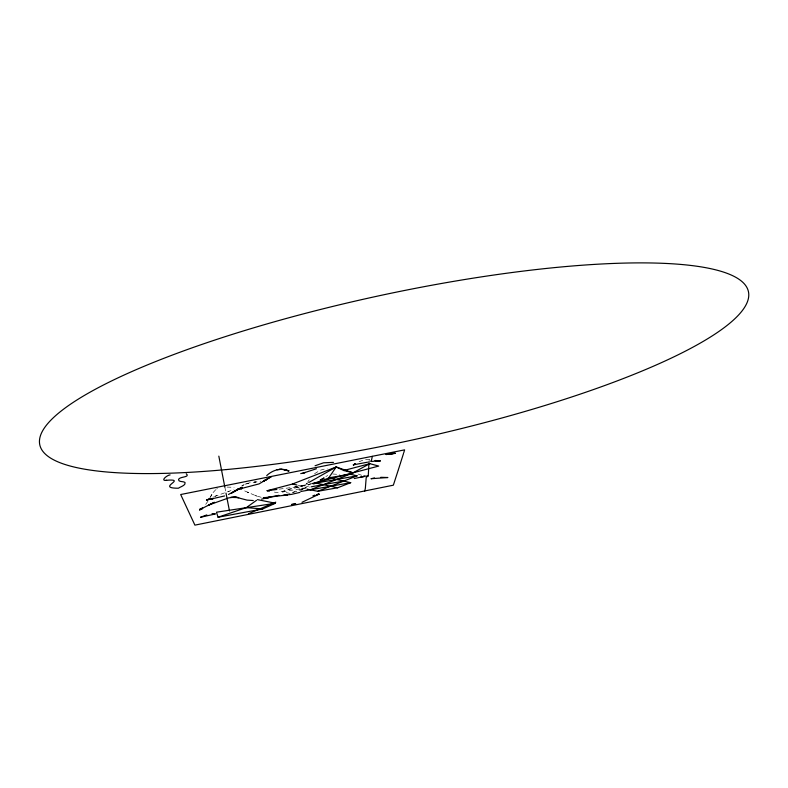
<?xml version="1.0" encoding="UTF-8"?>
<svg xmlns="http://www.w3.org/2000/svg" width="788" height="788" viewBox="0 0 788 788"><rect width="100%" height="100%" fill="white"/><g stroke="black" fill="none" stroke-linecap="round" stroke-linejoin="round"><path stroke-width="0.59" stroke-dasharray="3.94 2.96" d="M369.139 459.847L369.907 460.143M209.529 498.538L213.075 492.599L215.804 489.584M210.682 496.538L211.903 494.46L210.721 496.45M207.953 501.188L205.047 505.256M307.084 482.955L302.69 488.895M307.625 482.167L309.29 479.744M300.947 490.422L302.809 488.846L301.006 490.146M314.55 473.706L320.273 470.219L327.178 468.358M216.582 489.043L217.399 488.59M279.287 489.131L302.415 486.117L307.694 483.123M325.828 476.563L327.719 475.509M243.827 484.768L241.975 485.664L249.747 482.768L260.69 481.389M241.975 485.605L242.891 485.162M359.111 461.729L363.376 459.995M212.849 497.228L213.607 496.883M214.375 496.548L233.918 489.496M215.173 496.213L216.877 495.534M290.073 493.396L282.35 491.899L295.273 486.708L311.378 483.871M292.328 492.5L311.477 484.866M303.232 489.092L296.071 491.623M244.753 484.295L249.757 482.778L247.698 483.271M228.215 491.682L229.219 491.328M311.585 483.704L277.425 492.677L271.693 491.584M292.939 492.441L295.037 491.939M282.35 491.899L310.137 487.004M332.684 473.992L339.825 474.514M365.593 459.542L370.202 459.631M227.052 487.082L234.085 487.358M295.273 486.708L306.906 489.092M297.982 485.191L302.415 486.117M261.192 497.297L255.46 495.603L240.113 488.934M361.682 475.272L358.057 474.021M224.846 487.112L225.998 493.071M256.248 481.961L254.041 482.128L256.248 481.961M256.602 496.026L255.46 495.603L256.602 496.026M248.624 492.658L247.521 492.145L248.624 492.658"/><path stroke-width="1.18" d="M369.04 461.197L368.301 475.262A86.828 5.831 78.9 0 1 367.986 475.863L366.203 477.577L365.376 487.989A215.626 13.554 79.1 0 1 365.199 489.043L364.716 491.141M372.32 456.37L371.237 461.344L370.587 461.187M403.722 452.814L404.628 449.859L180.679 494.529L194.902 525.133L393.35 485.191L397.95 470.997M403.495 453.553L400.304 463.61M400.068 464.349L398.167 470.318M327.631 479.488L336.19 466.979L353.054 472.81L369.779 463.659L378.713 466.072L312.728 483.408M186.244 473.765C190.666 477.538 179.162 476.435 178.531 479.567C178.512 482.256 183.22 481.084 185.003 482.453C186.076 485.447 180.275 486.748 178.374 488.225C155.187 488.186 188.165 478.434 166.396 480.306M202.437 507.945L199.64 509.629L214.425 502.311L208.416 505.147L228.697 497.898L235.622 496.972L230.687 497.395L238.695 497.602L235.71 497.139L247.018 500.114L253.263 500.538M257.509 499.631L275.455 503.246L216.473 512.21L218.049 517.233L246.309 507.63L256.573 500.291M266.718 475.568C272.678 469.973 281.198 467.402 288.881 470.938L284.015 469.727L288.92 470.899M234.105 491.623L236.784 489.959L228.49 494.47M234.115 491.545L231.376 493.14L242.212 487.23L234.016 491.476L242.231 487.427L236.705 489.998L242.261 487.585L236.666 489.89L242.271 487.713L236.627 489.742L259.025 483.911L271.19 476.74L263.064 481.468L267.142 479.232L264.01 480.67M320.164 480.227L324.124 477.971L320.312 480.079M308.748 482.522L336.19 466.979L343.765 470.515L353.054 472.81M355.132 463.965L353.211 464.959L355.25 463.945L353.438 464.831L367.612 462.172M315.072 465.767L323.632 462.792L333.462 462.379M218.049 517.233L262.709 508.94L275.455 503.246M208.79 499.099L206.614 500.045L209.785 499.021L206.446 500.055L224.59 495.957M248.506 513.727L275.78 502.153M206.811 514.919L200.516 517.263L215.104 514.032M301.962 502.311L319.12 494.155L316.953 494.578M313.732 483.96L329.286 477.764L350.02 474.13L357.062 475.844L317.702 491.298L306.906 489.092M310.393 489.801L350.02 474.13M269.407 491.151L267.112 490.717L292.437 484.039L336.19 466.979M317.702 491.298L337.658 487.772L350.69 482.689L329.286 477.764M201.679 508.9L199.551 509.531L202.703 508.506M314.954 495.1L312.915 495.819M170.1 474.908C167.007 475.016 159.698 481.389 166.603 480.296M303.084 473.145L305.261 472.455L300.73 473.637M316.441 468.752L303.213 473.105M374.497 477.952L370.981 478.73L387.883 477.518L380.762 477.311M299.982 492.392L291.521 494.371L270.018 497.051L278.903 495.327M343.765 470.515L369.779 463.659M261.636 499.129L269.998 497.169L265.783 498.075L269.949 497.238L263.458 497.75M354.226 478.533L364.627 476.395M265.812 498.124L269.969 497.218M360.333 477.213L364.351 476.454M277.021 469.678L281.513 469.323L279.248 469.284M311.339 486.787L343.716 481.084M300.829 491.495L350.69 482.689M312.531 483.674L357.062 475.844M295.52 503.847L291.462 504.517L295.717 503.867M386.199 454.489L395.152 453.1L386.031 454.509L395.024 453.376L390.385 453.927M371.798 461.413L380.368 460.783L375.255 460.517M267.112 490.717L276.854 489.446M363.701 476.041L368.134 476.149M263.468 497.691L269.929 497.445L263.419 497.592M212.051 513.618L215.262 513.835M246.309 507.63L262.709 508.94M281.552 469.303L283.936 469.668M375.098 460.497L379.914 461.335M292.437 484.039L296.869 484.965M315.988 483.064L337.658 487.772M218.828 456.134L224.846 487.112M225.998 493.071L229.466 510.939M201.866 508.467L199.788 509.698L201.866 508.467M201.827 508.615L199.758 509.688L201.807 508.684M201.787 508.752L199.719 509.669L201.787 508.752M319.051 494.184L317.032 494.598L318.982 494.243M212.858 498.834L209.707 499.454L212.858 498.834M287.187 494.972L282.892 495.504L287.187 494.972M226.323 469.569A362.539 74.003 -12.2 0 0 748.6 292.555A362.539 74.003 -12.2 0 0 207.323 342.563A362.539 74.003 -12.2 0 0 226.323 469.569"/></g></svg>
